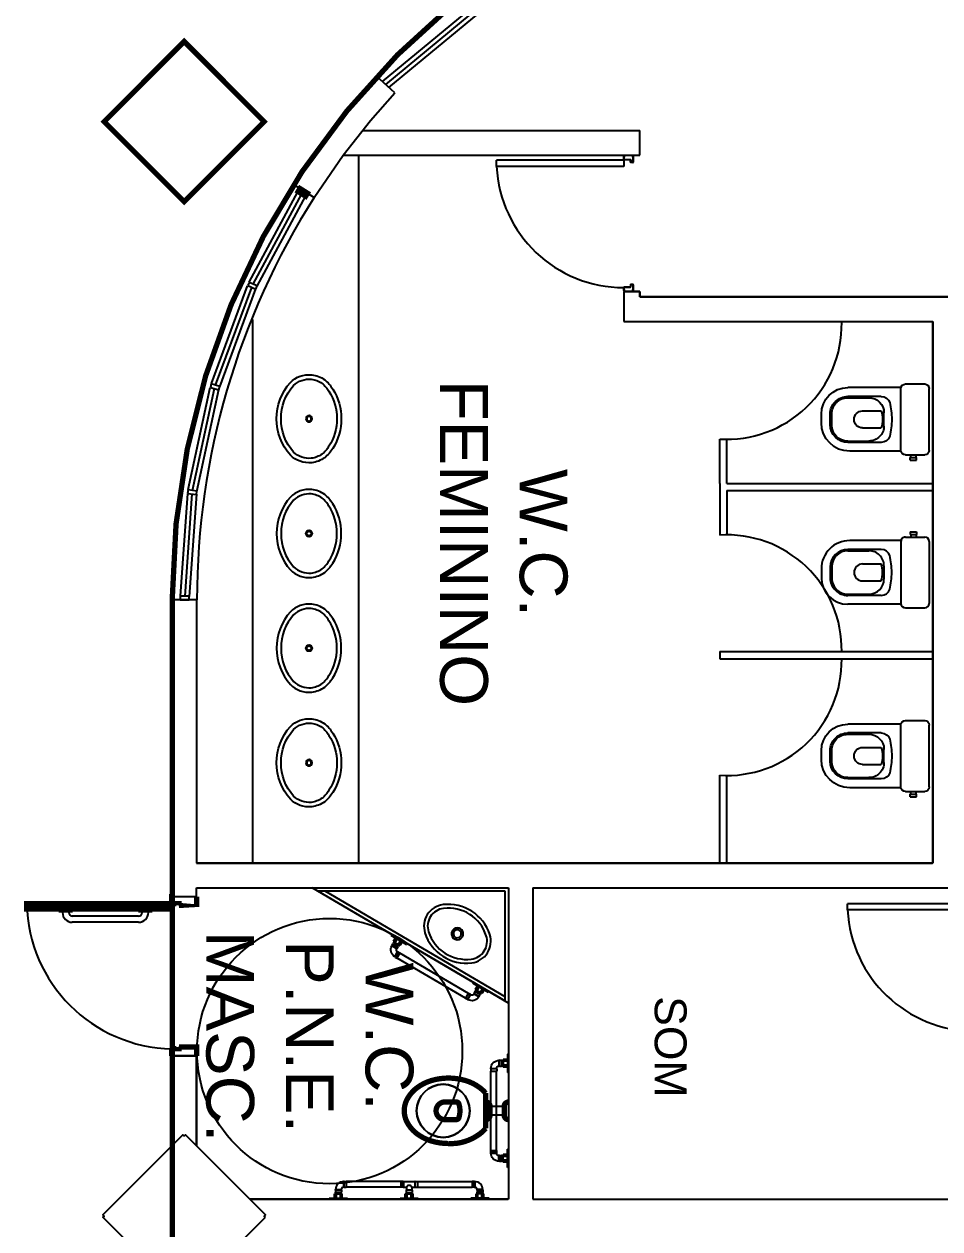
# Model space of a CAD drawing. Header units: metres. Extents: x -331 to 2982, y 362 to 2539.
# Drawn here: x 2868.69 to 2873.87, y 1358.01 to 1364.82 of the extents above; entities that cross this region are included whole.
import ezdxf

# ---------------------------------------------------------------- set-up
doc = ezdxf.new("R2010")
doc.units = ezdxf.units.M
doc.layers.get('0').update_dxf_attribs({"color": 251})
for name, color, linetype in [('Div', 251, 'Continuous'), ('Est', 251, 'Continuous'), ('Mob', 251, 'Continuous'), ('Pis', 251, 'Continuous')]:
    doc.layers.add(name, color=color, linetype=linetype)
doc.styles.add('ARIAL', font='arial.ttf')

# ---------------------------------------------------------------- blocks, each defined once
blk = doc.blocks.new('VOG13')
at = {"layer": 'Mob'}
for p, q in [((-20, -15.00000000000006), (-20, -4)), ((-17.5, -1.5), (17.5, -1.5)), ((20, -15), (20, -4)), ((-23, -8.75), (-21.5, -8.75)), ((-23, -12.25), (-23, -8.75)), ((-23, -12.25), (-21.5, -12.25)), ((-21.5, -12.25), (-21.5, -8.75)), ((-21.5, -9), (-20, -9)), ((-21.5, -12), (-20, -12)), ((-18, -17.4494897427839), (-18, -46.5)), ((-17.5, -17.50000000000006), (17.5, -17.5)), ((18, -17.44948974278049), (18, -47.5)), ((-3.75, -27.09999999999991), (3.75, -27.10000000000008)), ((-13, -28.62544588712916), (-13, -35.89999999999992)), ((-4.800000000000182, -39.19999999999987), (-4.800000000000182, -28.60660754293116)), ((4.799999999999727, -39.19999999999987), (4.799999999999727, -28.60660754293133)), ((13, -28.62544588700325), (13, -35.90000000000015)), ((-13, -35.89999999999992), (-13, -47.5)), ((-12.25, -47.60000000000002), (-12.25, -35.59999999999991)), ((12.25, -47.60000000000008), (12.25, -35.60000000000008)), ((13, -35.90000000000015), (13, -47.50000000000006)), ((-3.250000000000455, -56.59999999999997), (3.249999999999545, -56.60000000000008)), ((-3.000000000000455, -57.49999999999994), (2.999999999999545, -57.50000000000006)), ((-2, -62.5), (3, -62.5))]:
    blk.add_line(p, q, dxfattribs=at)
for centre, radius, start, end in [((-17.5, -4), 2.5, 90, 180), ((17.5, -4), 2.5, 0, 90), ((-17.5, -15.00000000000006), 2.5, 180, 270), ((17.5, -15), 2.5, 270, 0), ((-7.813110664907981, -28.66818518254018), 5.18706541523023, 109.3783662082525, 179.5279008906282), ((-3.75, -35.59999999999991), 8.5, 89.99999999999908, 180.0000000000002), ((5.568717784947694, -107.0561904764656), 84.63958132910057, 93.77240367686326, 100.2787942981106), ((-5.568717784948149, -107.0561904764656), 84.63958132910057, 79.72120570188942, 86.22759632313672), ((3.75, -35.60000000000008), 8.5, 0, 89.99999999999899), ((7.813110664907526, -28.66818518254018), 5.18706541523023, 0.4720991093717829, 70.62163379174747), ((-0.8814518079466325, -40.31936161115851), 12.35085534674507, 85.90745438177373, 108.4978685563286), ((0.8814518079461777, -40.31936161115851), 12.35085534674507, 71.50213144367139, 94.09254561822625), ((0, -39.19999999999987), 4.800000000000011, 180, 0), ((-2, -46.5), 16, 180, 270), ((-3, -47.49999999999994), 10, 180.0000000000002, 269.9999999999992), ((-3.25, -47.59999999999997), 9, 180.0000000000002, 269.9999999999986), ((3, -47.50000000000006), 10, 269.9999999999987, 0), ((3, -47.5), 15, 270, 0), ((3.25, -47.60000000000008), 9, 269.9999999999987, 0)]:
    blk.add_arc(centre, radius, start, end, dxfattribs=at)
blk = doc.blocks.new('Cuba01_pl')
at = {"layer": 'Mob'}
for radius in [0.018, 0.013]:
    blk.add_circle((0, 0), radius, dxfattribs=at)
for centre, radius, start, end in [((-0.002211538461533991, -0.1243269230769233), 0.3068356000816305, 89.5504005866015, 122.7375074879473), ((-0.002211538461537543, -0.1243269230769268), 0.2818356000816332, 89.55040058660089, 122.8280119274535), ((0.002211538461533991, -0.1243269230769233), 0.3068356000816305, 57.26249251205271, 90.4495994133985), ((0.002211538461533991, -0.1243269230769206), 0.2818356000816272, 57.17198807254577, 90.4495994133985), ((-0.09055973451327404, -0.003688053097345545), 0.1589222433009686, 144.523180839089, 173.1766593578286), ((-0.09055973451327404, -0.003688053097349986), 0.1339222433009696, 144.8047411616701, 173.0573089744642), ((-0.07061111111111629, -0.03033333333333577), 0.1909001075316455, 120.7250254050481, 141.484108530553), ((-0.07061111111111629, -0.03033333333332955), 0.1659001075316402, 120.5754726770841, 141.2532937629661), ((0.07061111111111629, -0.03033333333333932), 0.1659001075316466, 38.74670623703652, 59.42452732291874), ((0.07061111111111629, -0.03033333333333577), 0.1909001075316455, 38.51589146944695, 59.2749745949519), ((0.09055973451327404, -0.00368805309734288), 0.1339222433009654, 6.942691025532934, 35.19525883832738), ((0.09055973451327404, -0.003688053097345545), 0.1589222433009686, 6.823340642171362, 35.476819160911), ((-0.09735227272727442, 0.0005267045454555586), 0.151714675156889, 174.4524428642048, 224.381947022825), ((-0.09735227272727442, 0.000526704545452894), 0.12671467515689, 174.5780213594605, 224.0020710789169), ((0.09735227272727087, 0.000526704545452894), 0.1267146751568902, 315.9979289210831, 5.421978640539534), ((0.09735227272727442, 0.0005267045454555586), 0.151714675156889, 315.6180529771749, 5.547557135795221), ((-0.002372125958011395, 0.1229092802399165), 0.3059192957175953, 228.3243834879085, 270.4838201688998), ((-0.002372125958014948, 0.1229092802399201), 0.2809192957175987, 228.5040529249005, 270.4838201689008), ((0.002372125958011395, 0.122909280239921), 0.3059192957175986, 269.5161798310996, 311.6756165120909), ((0.002372125958014948, 0.1229092802399157), 0.2809192957175937, 269.5161798310994, 311.4959470750997)]:
    blk.add_arc(centre, radius, start, end, dxfattribs=at)
blk = doc.blocks.new('BAC-PL2')
at = {"layer": 'Mob'}
for p, q in [((0, 0), (0.005000000000000001, 0)), ((0.025, 0.02496751508694725), (0.1049999999999999, 0.02496751508694725)), ((0.025, -0.02499999999999999), (0.1049999999999999, -0.02499999999999997))]:
    blk.add_line(p, q, dxfattribs=at)
for points in [[(0.1299999999999999, 0.09980722194838768), (0.1299999999999999, -0.09980722194838759, 0.05698380554226078), (0.163223304703363, -0.1308147545195113, 0.08511577315550181), (0.2494421119573105, -0.1743128968863213, 0.09022118477408575), (0.34, -0.185, 0.07449380606095202), (0.4386781954809844, -0.1702161307599603, 0.08511577315550176), (0.516776695296637, -0.1308147545195113, 0.106254558293364), (0.5723348626917832, -0.06772582543170264, 0.1282707582339839), (0.59, 0, 0.1282707582339833), (0.5723348626917834, 0.06772582543170261, 0.1062545582933636), (0.516776695296637, 0.1308147545195113, 0.08511577315550135), (0.4386781954809845, 0.1702161307599603, 0.07449380606095181), (0.34, 0.185, 0.0744938060609517), (0.2413218045190156, 0.1702161307599604, 0.08511577315550166), (0.163223304703363, 0.1308147545195113, 0.05698380554226081)], [(0.2954554884989668, 0.05000000000000002, 0.3262761020184016), (0.2811670739553537, 0.03956521739130445, 0.1558710999704795), (0.2811670739553537, -0.03956521739130428, 0.326276102018402), (0.2954554884989667, -0.04999999999999996), (0.3599999999999999, -0.04999999999999999, 0.9999999999999999), (0.3599999999999999, 0.05000000000000002)]]:
    blk.add_lwpolyline(points, format="xyb", close=True, dxfattribs=at)
for points in [[(-6.938893903907228e-18, -0.04999999999999996, 0.4142135623730948), (0.025, -0.02499999999999999), (0.025, 0.02499999999999999, 0.4144827635687507), (0, 0.04996751508694722)], [(0.1299999999999999, 0.04996751508694722, 0.4144827635687512), (0.1049999999999999, 0.02499999999999999), (0.1049999999999999, -0.02499999999999999, 0.4142135623730951), (0.1299999999999999, -0.04999999999999996)]]:
    blk.add_lwpolyline(points, format="xyb", dxfattribs=at)
blk.add_circle((0.3699999999999999, 0), 0.15, dxfattribs=at)
blk = doc.blocks.new('DEF')
at = {"layer": 'Mob', "color": 0}
for p, q in [((0, 0.6406187609604785), (0.006000000000312866, 0.6406187609604785)), ((0.006000000000312866, 0.6406187609604785), (0.006000000000312866, 0.5376187609604131)), ((0.006000000000312866, 0.6109937609603548), (0.02999999999974534, 0.6109937609603548)), ((0.006000000000312866, 0.600056260960173), (0.02999999999974534, 0.600056260960173)), ((0.006000000000312866, 0.5781812609598092), (0.02999999999974534, 0.5781812609598092)), ((0.006000000000312866, 0.5672437609605367), (0.02999999999974534, 0.5672437609605367)), ((0.02999999999974534, 0.6109937609603548), (0.02999999999974534, 0.5672437609605367)), ((0.02999999999974534, 0.604993760960042), (0.04001478512600443, 0.604993760960042)), ((0.02999999999974534, 0.5732437609599401), (0.04001478512600443, 0.5732437609599401)), ((0.04001478512600443, 0.605691168615067), (0.04001478512600443, 0.5725759235588157)), ((0.05200463126857358, 0.605691168615067), (0.04001478512600443, 0.605691168615067)), ((0.05200463126857358, 0.5725759235588157), (0.04001478512600443, 0.5725759235588157)), ((0.05200463267374289, 0.5725759235588157), (0.05200463267374289, 0.605691168615067)), ((0.05200463126857358, 0.605691168615067), (0.05455222371892887, 0.6050085437168491)), ((0.05200463126857358, 0.5725759235588157), (0.05455222371892887, 0.5732585484561241)), ((0.0545522148740929, 0.6050085460860828), (0.0545522148740929, 0.5732585460868904)), ((0.0674571625986573, 0.557123392228732), (0.06813978749596572, 0.5596709846790873)), ((0.0674571625986573, 0.5571233936339013), (0.1005724076549086, 0.5571233936339013)), ((0.0674571625986573, 0.557123392228732), (0.0674571625986573, 0.5451335460870723)), ((0.1005724076549086, 0.5451335460870723), (0.0674571625986573, 0.5451335460870723)), ((0.09988978512683389, 0.5596709758342513), (0.06811021487374092, 0.5596709758342513)), ((0.06812499999978172, 0.09548521487386097), (0.06812499999978172, 0.5451335460870723)), ((0.09987500000033833, 0.09548521487386097), (0.09987499999988358, 0.5451335460870723)), ((0.1005724076549086, 0.557123392228732), (0.09988978275669069, 0.5596709846790873)), ((0.1005724076549086, 0.557123392228732), (0.1005724076549086, 0.5451335460870723)), ((0, 0.5376187609604131), (0.006000000000312866, 0.5376187609604131)), ((0, 0.1030000000000655), (0.006000000000312866, 0.1030000000000655)), ((0.006000000000312866, 0), (0.006000000000312866, 0.1030000000000655)), ((0.006000000000312866, 0.07337499999994179), (0.02999999999974534, 0.07337499999994179)), ((0.02999999999974534, 0.02962500000012369), (0.02999999999974534, 0.07337499999994179)), ((0.1005724076549086, 0.09548521487340622), (0.0674571625986573, 0.09548521487340622)), ((0.0674571625986573, 0.08349536873174657), (0.0674571625986573, 0.09548521487340622)), ((0.0674571625986573, 0.08349536732566776), (0.1005724076549086, 0.08349536732566776)), ((0.0674571625986573, 0.08349536873174657), (0.06813978749596572, 0.08094777628139127)), ((0.09988978512683389, 0.08094778512622725), (0.06811021487374092, 0.08094778512622725)), ((0.1005724076549086, 0.08349536873174657), (0.09988978275669069, 0.08094777628139127)), ((0.1005724076549086, 0.08349536873174657), (0.1005724076549086, 0.09548521487340622)), ((0, 0), (0.006000000000312866, 0)), ((0.006000000000312866, 0.06243749999975989), (0.02999999999974534, 0.06243749999975989)), ((0.006000000000312866, 0.04056250000030559), (0.02999999999974534, 0.04056250000030559)), ((0.006000000000312866, 0.02962500000012369), (0.02999999999974534, 0.02962500000012369)), ((0.02999999999974534, 0.06734542974754731), (0.04001478512600443, 0.06734542974754731)), ((0.02999999999974534, 0.03559542974744545), (0.04001478512600443, 0.03559542974744545)), ((0.05200463126857358, 0.06804283740166284), (0.04001478512600443, 0.06804283740166284)), ((0.04001478512600443, 0.03492759234541154), (0.04001478512600443, 0.06804283740166284)), ((0.05200463126857358, 0.03492759234541154), (0.04001478512600443, 0.03492759234541154)), ((0.05200463267374289, 0.06804283740166284), (0.05200463267374289, 0.03492759234541154)), ((0.05200463126857358, 0.06804283740166284), (0.05455222371892887, 0.06736021250344493)), ((0.05200463126857358, 0.03492759234541154), (0.05455222371892887, 0.03561021724362945)), ((0.0545522148740929, 0.03561021487348626), (0.0545522148740929, 0.06736021487358812))]:
    blk.add_line(p, q, dxfattribs=at)
for centre, radius, start, end in [((0.0545522148740929, 0.5596709758342513), 0.013558, 0, 90.4736820662446), ((0.0545522148740929, 0.5596709758342513), 0.045338, 359.9979732855523, 90.00202671444765), ((0.0545522148740929, 0.08094778512622725), 0.013558, 269.5263179337554, 0), ((0.0545522148740929, 0.08094778512622725), 0.045338, 269.9979732855523, 0.002026714447678902)]:
    blk.add_arc(centre, radius, start, end, dxfattribs=at)
blk = doc.blocks.new('W_BARRA_VASO_3ART2')
at = {"layer": 'Mob', "color": 0}
for p, q in [((0, 0), (0, -0.006000000000000227)), ((0.1029999999999518, 0), (0.1029999999999518, -0.006000000000000227)), ((0.3999999999999773, 0), (0.3999999999999773, -0.006000000000000227)), ((0.5030000000000427, 0), (0.5030000000000427, -0.006000000000000227)), ((0.7999999999999545, 0), (0.7999999999999545, -0.006000000000000227)), ((0.90300000000002, 0), (0.90300000000002, -0.006000000000000227)), ((0, -0.006000000000000227), (0.1029999999999518, -0.006000000000000227)), ((0.02962500000001, -0.006000000000000227), (0.02962500000001, -0.03000000000000114)), ((0.02962500000001, -0.03000000000002956), (0.07337499999994179, -0.03000000000000114)), ((0.03492759234552523, -0.05200463126828936), (0.03492759234552523, -0.04001478512637391)), ((0.03492759234552523, -0.04001478512637391), (0.06804283740166284, -0.04001478512640233)), ((0.06804283740166284, -0.05200463267391342), (0.03492759234552523, -0.05200463267391342)), ((0.03492759234552523, -0.05200463126828936), (0.03561021724362945, -0.05455222371858781)), ((0.03559542974721808, -0.03000000000000114), (0.03559542974721808, -0.04001478512640233)), ((0.03561021487359994, -0.05455221487363815), (0.06736021487358812, -0.05455221487363815)), ((0.04056249999996453, -0.006000000000000227), (0.04056249999996453, -0.03000000000002956)), ((0.06243749999998727, -0.006000000000000227), (0.06243749999998727, -0.03000000000002956)), ((0.06734542974720625, -0.03000000000000114), (0.06734542974720625, -0.04001478512640233)), ((0.06804283740166284, -0.05200463126828936), (0.06736021250355861, -0.05455222371858781)), ((0.06804283740166284, -0.05200463126828936), (0.06804283740166284, -0.04001478512640233)), ((0.07337499999994179, -0.006000000000000227), (0.07337499999994179, -0.03000000000000114)), ((0.08349536873174657, -0.06745716259831624), (0.08094777628139127, -0.06813978749636362)), ((0.0834953673261225, -0.06745716259831624), (0.0834953673261225, -0.1005724076544539)), ((0.08349536873174657, -0.06745716259831624), (0.0954852148736336, -0.06745716259831624)), ((0.0954852148736336, -0.1005724076544539), (0.0954852148736336, -0.06745716259831624)), ((0.5030000000000427, -0.006000000000000227), (0.3999999999999773, -0.006000000000000227)), ((0.4049999999999727, -0.100557622528072), (0.4049999999999727, -0.06744237747193438)), ((0.4169898461418597, -0.06744237747193438), (0.4049999999999727, -0.06744237747193438)), ((0.4169898475474838, -0.06744237747193438), (0.4169898475474838, -0.1005576225281004)), ((0.4169898461418597, -0.06744237747193438), (0.419537438592215, -0.06812500237001018)), ((0.4296249999999873, -0.006000000000000227), (0.4296249999999873, -0.03000000000000114)), ((0.4733750000000327, -0.03000000000002956), (0.4296249999999873, -0.03000000000000114)), ((0.4349423774718844, -0.05098984614193114), (0.4349423774718844, -0.03899999999998727)), ((0.4680576225281357, -0.03899999999998727), (0.4349423774718844, -0.03899999999998727)), ((0.4349423774718844, -0.05098984614193114), (0.4356250023699886, -0.05353743859217275)), ((0.4349423774718844, -0.05098984754749836), (0.468057622528022, -0.05098984754749836)), ((0.4356102148736909, -0.03000000000000114), (0.4356102148736909, -0.03900000000001569)), ((0.4673749999999472, -0.05353742974727993), (0.4356249999999591, -0.05353742974727993)), ((0.4356249999999591, -0.0681250000000091), (0.4356249999999591, -0.05353742974727993)), ((0.4405624999999418, -0.006000000000000227), (0.4405624999999418, -0.03000000000002956)), ((0.4624374999999645, -0.006000000000000227), (0.4624374999999645, -0.03000000000002956)), ((0.4673602148735654, -0.03000000000000114), (0.4673602148735654, -0.03900000000001569)), ((0.468057622528022, -0.05098984614193114), (0.4673749976300314, -0.05353743859217275)), ((0.4673749999999472, -0.0681250000000091), (0.4673749999999472, -0.05353742974727993)), ((0.468057622528022, -0.05098984614193114), (0.4680576225281357, -0.03899999999998727)), ((0.4733750000000327, -0.006000000000000227), (0.4733750000000327, -0.03000000000000114)), ((0.4860101538580466, -0.06744237747193438), (0.483462561407805, -0.06812500236998176)), ((0.4860101524524225, -0.06744237747193438), (0.4860101524524225, -0.100557622528072)), ((0.4860101538580466, -0.06744237747193438), (0.4980000000000473, -0.06744237747193438)), ((0.4979999999999336, -0.100557622528072), (0.4980000000000473, -0.06744237747193438)), ((0.90300000000002, -0.006000000000000227), (0.7999999999999545, -0.006000000000000227)), ((0.8075147851263864, -0.1005724076544539), (0.8075147851263864, -0.06745716259831624)), ((0.8195046312682734, -0.06745716259831624), (0.8075147851263864, -0.06745716259831624)), ((0.8195046326738975, -0.06745716259831624), (0.8195046326738975, -0.1005724076544539)), ((0.8195046312682734, -0.06745716259831624), (0.822052223718515, -0.06813978749636362)), ((0.8296249999999645, -0.006000000000000227), (0.8296249999999645, -0.03000000000000114)), ((0.87337500000001, -0.03000000000002956), (0.8296249999999645, -0.03000000000000114)), ((0.8680724076544948, -0.04001478512637391), (0.8349571625982435, -0.04001478512640233)), ((0.8349571625982435, -0.05200463126828936), (0.8349571625982435, -0.04001478512640233)), ((0.8349571625982435, -0.05200463267391342), (0.8680724076544948, -0.05200463267391342)), ((0.8349571625982435, -0.05200463126828936), (0.8356397874963477, -0.05455222371858781)), ((0.83562500000005, -0.03000000000000114), (0.83562500000005, -0.04001478512640233)), ((0.8673897851263064, -0.05455221487363815), (0.8356397851264319, -0.05455221487363815)), ((0.8405625000000327, -0.006000000000000227), (0.8405625000000327, -0.03000000000002956)), ((0.8624374999999418, -0.006000000000000227), (0.8624374999999418, -0.03000000000002956)), ((0.8673749999999245, -0.03000000000000114), (0.8673749999999245, -0.04001478512640233)), ((0.8680724076544948, -0.05200463126828936), (0.8673897827563906, -0.05455222371858781)), ((0.8680724076544948, -0.05200463126828936), (0.8680724076544948, -0.04001478512637391)), ((0.87337500000001, -0.006000000000000227), (0.87337500000001, -0.03000000000000114)), ((0.08349536873174657, -0.1005724076544539), (0.08094777628139127, -0.09988978275637805)), ((0.08094778512634093, -0.09988978512637914), (0.08094778512634093, -0.06811021487362723)), ((0.08349536873174657, -0.1005724076544539), (0.0954852148736336, -0.1005724076544539)), ((0.4049999999999727, -0.0681250000000091), (0.0954852148736336, -0.0681250000000091)), ((0.4049999999999727, -0.09987499999999727), (0.0954852148736336, -0.09987499999999727)), ((0.4169898475474838, -0.1005576225281004), (0.4049999999999727, -0.100557622528072)), ((0.417070598897908, -0.1005359849063439), (0.419537438592215, -0.09987499763002461)), ((0.4195374297472654, -0.09987499999999727), (0.4195374297472654, -0.0681250000000091)), ((0.4356249999999591, -0.0681250000000091), (0.4195374297472654, -0.0681250000000091)), ((0.4834625702527546, -0.09987499999999727), (0.4195374297472654, -0.09987499999999727)), ((0.4834625702527546, -0.0681250000000091), (0.4673749999999472, -0.0681250000000091)), ((0.4860101538580466, -0.100557622528072), (0.483462561407805, -0.09987499763002461)), ((0.4834625702527546, -0.09987499999999727), (0.4834625702527546, -0.0681250000000091)), ((0.4860101538580466, -0.100557622528072), (0.4979999999999336, -0.100557622528072)), ((0.4980000000000473, -0.0681250000000091), (0.8075147851263864, -0.0681250000000091)), ((0.4980000000000473, -0.09987499999999727), (0.8075147851263864, -0.09987499999999727)), ((0.8195046312682734, -0.1005724076544539), (0.8075147851263864, -0.1005724076544539)), ((0.8195046312682734, -0.1005724076544539), (0.822052223718515, -0.09988978275637805)), ((0.8220522148736791, -0.09988978512637914), (0.8220522148736791, -0.06811021487362723))]:
    blk.add_line(p, q, dxfattribs=at)
for centre, radius, start, end in [((0.08094778512634093, -0.05455221487363815), 0.045338, 179.9979732855519, 270.0020267144461), ((0.08094778512634093, -0.05455221487363815), 0.013558, 179.5263179337326, 269.9999999999927), ((0.8220522148736791, -0.05455221487363815), 0.045338, 269.9979732855539, 0.002026714448085782), ((0.8220522148736791, -0.05455221487363815), 0.013558, 270.0000000000073, 0.4736820662674034), ((0.45150000000001, -0.06151041666669244), 0.01719791666665234, 202.6198649480388, 337.3801350519612)]:
    blk.add_arc(centre, radius, start, end, dxfattribs=at)
blk = doc.blocks.new('XR_BL2_AND_MON-REV15$0$P_M')
at = {"layer": 'Est'}
blk.add_lwpolyline([(0.459619407770866, -0.4313351365234155), (0.4525483399589962, -0.4242640687115564), (0.459619407770866, -0.4171930008996867), (0.007071067811864395, 0.03535533905932198), (-1.77635683940025e-15, 0.02828427124745581), (-0.007071067811864395, 0.03535533905932198), (-0.4596194077713349, -0.4171930009001699), (-0.4525483399594705, -0.4242640687120343), (-0.4596194077713349, -0.4313351365238987), (-0.007071067812340459, -0.8838834764828789), (-4.760636080423436e-13, -0.8768124086710074), (0.007071067811388332, -0.8838834764828789)], close=True, dxfattribs=at)

msp = doc.modelspace()

# ---------------------------------------------------------------- linework, layer by layer
at = {"lineweight": 0}
msp.add_lwpolyline([(2869.529780533752, 1361.563709184918), (2869.529766709953, 1329.626571527119, 1.000162268804467), (2878.269757025977, 1329.625163169142), (2878.267257801484, 1329.955783529037), (2880.282266578581, 1329.95578352894), (2880.282266578581, 1329.88078352894), (2880.472266578581, 1329.88078352894), (2880.472266578581, 1361.280783529137), (2880.282266578581, 1361.280783529137), (2880.282266578581, 1361.205783529138), (2878.269779626867, 1361.20578352904, 1.039799903503053), (2869.529759374805, 1361.566334554812, 0.005135223154421773)], format="xyb", close=True, dxfattribs=at)
msp.add_lwpolyline([(2869.597266578574, 1363.813282735411), (2870.049814918534, 1364.265831075371), (2869.597266578575, 1364.718379415329), (2869.144718238615, 1364.26583107537)], close=True, dxfattribs=at)
at = {"layer": 'Div', "lineweight": 0}
for p, q in [((2872.624769895797, 1362.220773797963), (2872.624769895799, 1362.472005734628)), ((2872.664769895799, 1362.220773797963), (2872.664769895799, 1362.470773797961)), ((2872.624769895797, 1362.220773797963), (2872.624769895797, 1362.180773797963)), ((2872.664769895799, 1362.220773797963), (2873.824769895798, 1362.220773797963)), ((2872.624769895797, 1362.180773797963), (2872.624769895799, 1361.929541861298)), ((2872.664769895799, 1362.180773797963), (2872.664769895799, 1361.930773797965)), ((2872.664769895799, 1362.180773797963), (2873.824769895798, 1362.180773797963)), ((2872.624769895798, 1361.270773797963), (2873.824769895798, 1361.270773797963)), ((2872.624769895798, 1361.270773797963), (2872.624769895798, 1361.230773797963)), ((2872.624769895798, 1361.230773797963), (2873.824769895798, 1361.230773797963)), ((2872.624769895795, 1360.081147405598), (2872.624769895798, 1360.571631876995)), ((2872.664769895798, 1360.081147405598), (2872.664769895798, 1360.570399940328))]:
    msp.add_line(p, q, dxfattribs=at)
at = {"layer": 'Pis'}
for p, q in [((2870.717906299129, 1364.49343576383), (2871.593429383857, 1365.216999865234)), ((2870.736481282505, 1364.476354211339), (2871.606884341068, 1365.195686937014)), ((2870.755032816601, 1364.459253279509), (2871.620339298278, 1365.174374008792)), ((2870.684895020582, 1364.523670959505), (2870.531123732522, 1364.347396798531)), ((2870.787899859287, 1364.428855333326), (2870.684895020582, 1364.523670959505)), ((2870.651188874817, 1364.272867466705), (2870.787899859287, 1364.428855333326)), ((2870.531123732522, 1364.347396798531), (2870.43613066468, 1364.228287046445)), ((2870.49685865893, 1364.076270171239), (2870.651188874817, 1364.272867466705)), ((2870.604417892582, 1364.215773797963), (2872.172923697075, 1364.215773797963)), ((2872.172923697075, 1364.075773797963), (2872.172923697075, 1364.215773797963)), ((2870.332451820446, 1363.836966754545), (2870.49685865893, 1364.076270171239)), ((2870.496428332843, 1364.075773797963), (2872.172923697075, 1364.075773797963)), ((2870.582904235201, 1364.075773797963), (2870.5829042352, 1360.0811474056)), ((2872.082923697075, 1364.047904336706), (2871.36377489467, 1364.047904336706)), ((2871.36377489467, 1364.012904336706), (2871.36377489467, 1364.047904336706)), ((2872.082923697075, 1364.052373797967), (2872.082923697075, 1364.069173797945)), ((2872.082923697075, 1364.047904336706), (2872.082923697075, 1364.012904336706)), ((2872.083723697579, 1364.069173797945), (2872.083723697579, 1364.052373797967)), ((2872.084523697151, 1364.070773797963), (2872.090923697455, 1364.070773797963)), ((2872.090923697455, 1364.069973797925), (2872.084523697151, 1364.069973797925)), ((2872.084523697151, 1364.051573797929), (2872.120123697212, 1364.051573797929)), ((2872.120123697212, 1364.050773797949), (2872.084523697151, 1364.050773797949)), ((2872.090923697455, 1364.070773797963), (2872.090923697455, 1364.069973797925)), ((2872.120923697716, 1364.037373797953), (2872.120923697716, 1364.049973797969)), ((2872.121723697288, 1364.049973797969), (2872.121723697288, 1364.037373797953)), ((2872.122523697792, 1364.036573797973), (2872.134323697304, 1364.036573797973)), ((2872.134323697304, 1364.035773797935), (2872.122523697792, 1364.035773797935)), ((2872.127923697, 1364.069973797925), (2872.127923697, 1364.070773797963)), ((2872.127923697, 1364.070773797963), (2872.134323697304, 1364.070773797963)), ((2872.134323697304, 1364.069973797925), (2872.127923697, 1364.069973797925)), ((2872.135123697808, 1364.037373797953), (2872.135123697808, 1364.069173797945)), ((2872.13592369738, 1364.069173797945), (2872.13592369738, 1364.037373797953)), ((2872.082923697075, 1364.012904336706), (2871.36377489467, 1364.012904336706)), ((2870.214338980622, 1363.912129083022), (2870.332451820446, 1363.836966754545)), ((2869.965415508273, 1363.359432681987), (2870.240824064605, 1363.869450238968)), ((2869.987413159884, 1363.347553989988), (2870.262821716216, 1363.857571546971)), ((2870.009410811495, 1363.335675297991), (2870.284819367827, 1363.845692854972)), ((2869.964538980391, 1363.357642196592), (2869.956468415108, 1363.339342852997)), ((2869.956468415108, 1363.339342852997), (2870.002216774093, 1363.31916643979)), ((2870.010287339377, 1363.337465783385), (2869.964538980391, 1363.357642196592)), ((2872.120923697716, 1363.344173797973), (2872.120923697716, 1363.331573797957)), ((2872.121723697288, 1363.331573797957), (2872.121723697288, 1363.344173797973)), ((2872.134323697304, 1363.345773797991), (2872.122523697792, 1363.345773797991)), ((2872.122523697792, 1363.344973797953), (2872.134323697304, 1363.344973797953)), ((2872.135123697808, 1363.344173797973), (2872.135123697808, 1363.312373797981)), ((2872.13592369738, 1363.312373797981), (2872.13592369738, 1363.344173797973)), ((2869.751323810621, 1362.785192942612), (2869.955896871053, 1363.337932091139)), ((2869.774769534169, 1362.776515497866), (2869.9793425946, 1363.329254646394)), ((2869.798215257717, 1362.76783805312), (2870.002788318148, 1363.320577201648)), ((2870.002216774093, 1363.31916643979), (2870.010287339377, 1363.337465783385)), ((2872.082904235201, 1363.305773797963), (2872.082904235201, 1363.135773797963)), ((2872.082904235201, 1363.305773797963), (2872.172904235201, 1363.305773797963)), ((2872.172904235201, 1363.305773797963), (2872.082904235201, 1363.305773797963)), ((2872.082904235201, 1363.305773797963), (2872.082904235201, 1363.135773797963)), ((2872.082923697075, 1363.329173797959), (2872.082923697075, 1363.312373797981)), ((2872.083723697579, 1363.312373797981), (2872.083723697579, 1363.329173797959)), ((2872.120123697212, 1363.330773797977), (2872.084523697151, 1363.330773797977)), ((2872.084523697151, 1363.329973797997), (2872.120123697212, 1363.329973797997)), ((2872.090923697455, 1363.311573798001), (2872.084523697151, 1363.311573798001)), ((2872.084523697151, 1363.310773797963), (2872.090923697455, 1363.310773797963)), ((2872.090923697455, 1363.310773797963), (2872.090923697455, 1363.311573798001)), ((2872.134323697304, 1363.311573798001), (2872.127923697, 1363.311573798001)), ((2872.127923697, 1363.311573798001), (2872.127923697, 1363.310773797963)), ((2872.127923697, 1363.310773797963), (2872.134323697304, 1363.310773797963)), ((2872.172904235201, 1363.305773797963), (2872.172904235201, 1363.275773797966)), ((2872.172904235201, 1363.275773797966), (2872.172904235201, 1363.305773797963)), ((2872.172904235201, 1363.275773797966), (2875.62663555639, 1363.275773798063)), ((2875.62663555639, 1363.275773798063), (2872.172904235201, 1363.275773797966)), ((2869.982904235201, 1363.147624994493), (2869.9829042352, 1360.0811474056)), ((2872.082904235201, 1363.135773797963), (2873.829769895795, 1363.135773797963)), ((2872.082904235201, 1363.135773797963), (2873.829769895795, 1363.135773797963)), ((2873.829769895795, 1360.076147403678), (2873.829769895795, 1363.135773797963)), ((2873.829769895795, 1363.135773797963), (2873.829769895795, 1360.076147403678)), ((2869.619628649159, 1362.186743529802), (2869.74493558626, 1362.762575722485)), ((2869.644056947925, 1362.181427683735), (2869.769363885026, 1362.757259876418)), ((2869.668485246691, 1362.176111837667), (2869.793792183791, 1362.751944030351)), ((2869.750700007361, 1362.783272559295), (2869.745294358217, 1362.764016937848)), ((2869.745294358217, 1362.764016937848), (2869.793433411834, 1362.750502814989)), ((2869.798839060978, 1362.769758436437), (2869.750700007361, 1362.783272559295)), ((2869.793433411834, 1362.750502814989), (2869.798839060978, 1362.769758436437)), ((2872.624769895797, 1362.220773797963), (2872.624769895799, 1362.472005734628)), ((2872.664769895799, 1362.220773797963), (2872.664769895799, 1362.470773797961)), ((2869.619292628778, 1362.184852373076), (2869.616552877304, 1362.165040917757)), ((2869.668821267073, 1362.178002994393), (2869.619292628778, 1362.184852373076)), ((2872.624769895797, 1362.220773797963), (2872.624769895797, 1362.180773797963)), ((2872.664769895799, 1362.220773797963), (2873.824769895798, 1362.220773797963)), ((2869.616379473385, 1362.163379738615), (2869.575511870395, 1361.585472694979)), ((2869.641317196452, 1362.161616228416), (2869.600449593462, 1361.58370918478)), ((2869.616552877304, 1362.165040917757), (2869.6660815156, 1362.158191539074)), ((2869.666254919519, 1362.159852718216), (2869.625387316529, 1361.581945674581)), ((2869.6660815156, 1362.158191539074), (2869.668821267073, 1362.178002994393)), ((2872.624769895797, 1362.180773797963), (2872.624769895799, 1361.929541861298)), ((2872.664769895799, 1362.180773797963), (2872.664769895799, 1361.930773797965)), ((2872.664769895799, 1362.180773797963), (2873.824769895798, 1362.180773797963)), ((2869.624749527029, 1361.58370918478), (2869.574749527032, 1361.58370918478)), ((2869.574749527032, 1361.58370918478), (2869.574749527032, 1361.56370918478)), ((2869.624749527029, 1361.58370918478), (2869.574749527032, 1361.58370918478)), ((2869.574749527032, 1361.58370918478), (2869.574749527032, 1361.56370918478)), ((2869.624749527029, 1361.56370918478), (2869.624749527029, 1361.58370918478)), ((2869.624749527029, 1361.56370918478), (2869.624749527029, 1361.58370918478)), ((2869.669760164857, 1361.56370918478), (2869.529760164857, 1361.56370918478)), ((2869.529780533619, 1361.56370918478), (2869.529780533619, 1359.886147403675)), ((2869.669780533621, 1361.56370918478), (2869.529780533619, 1361.56370918478)), ((2869.529780533619, 1361.56370918478), (2869.529780533619, 1359.886147403675)), ((2869.574749527032, 1361.56370918478), (2869.624749527029, 1361.56370918478)), ((2869.574749527032, 1361.56370918478), (2869.624749527029, 1361.56370918478)), ((2869.669780533621, 1360.076147403678), (2869.669780533621, 1361.56370918478)), ((2869.669780533621, 1360.076147403678), (2869.669780533621, 1361.56370918478)), ((2872.624769895798, 1361.270773797963), (2873.824769895798, 1361.270773797963)), ((2872.624769895798, 1361.270773797963), (2872.624769895798, 1361.230773797963)), ((2872.624769895798, 1361.230773797963), (2873.824769895798, 1361.230773797963)), ((2872.624769895795, 1360.081147405598), (2872.624769895798, 1360.571631876995)), ((2872.664769895798, 1360.081147405598), (2872.664769895798, 1360.570399940328)), ((2869.66726748533, 1360.076147403678), (2873.827256847504, 1360.076147403678)), ((2873.829769895795, 1360.076147403678), (2869.669780533621, 1360.076147403678)), ((2869.66726748533, 1359.886147403675), (2869.66726748533, 1359.936147403678)), ((2869.66726748533, 1359.936147403678), (2871.429000024531, 1359.936147403678)), ((2869.669780533621, 1359.936147403678), (2871.431513072822, 1359.936147403678)), ((2871.431499249024, 1359.284647153663), (2870.321499249023, 1359.936147403688)), ((2871.431513072822, 1359.936147403678), (2871.431513072822, 1358.175783528906)), ((2871.569000024531, 1359.936147403678), (2874.067266078451, 1359.936147403678)), ((2871.569000024531, 1359.936147403678), (2871.569000024531, 1358.175783528906)), ((2869.527267485328, 1359.886147403675), (2869.66726748533, 1359.88614740368)), ((2869.527267485328, 1359.886147403675), (2869.66726748533, 1359.886147403675)), ((2869.529780533619, 1359.886147403675), (2869.66726748533, 1359.886147403679)), ((2871.411499249024, 1359.916147403689), (2870.355574460951, 1359.916147395498)), ((2870.355574460951, 1359.916147395498), (2871.411499249024, 1359.296385896907)), ((2871.411499249024, 1359.319576371092), (2870.395085460378, 1359.916147395805)), ((2871.411499249024, 1359.296385896907), (2871.411499249024, 1359.916147403689)), ((2868.909767485328, 1359.796147403676), (2868.909767485328, 1359.811147403676)), ((2868.944767485328, 1359.796147403676), (2868.944767485328, 1359.811147403676)), ((2869.359767485328, 1359.796147403676), (2869.359767485328, 1359.811147403676)), ((2869.394767485329, 1359.796147403676), (2869.394767485329, 1359.811147403676)), ((2869.667267485333, 1359.836147403678), (2869.567267485329, 1359.836147403677)), ((2874.067266078451, 1359.846147403679), (2873.348117276047, 1359.846147403679)), ((2873.348117276047, 1359.811147403678), (2873.348117276047, 1359.846147403679)), ((2874.067266078451, 1359.811147403678), (2873.348117276047, 1359.811147403678)), ((2869.339767485329, 1359.776147403676), (2868.964767485329, 1359.776147403676)), ((2869.339767485329, 1359.741147403676), (2868.964767485329, 1359.741147403676)), ((2871.114125462663, 1359.665492051892), (2871.114125462663, 1359.665492051892)), ((2871.117174153941, 1359.694904747651), (2871.117174153941, 1359.694904747651)), ((2871.119347384418, 1359.695298891024), (2871.119347384418, 1359.695298891024)), ((2871.128154944626, 1359.700337261477), (2871.132531993786, 1359.695120897414)), ((2871.128154958334, 1359.70033725997), (2871.13562641857, 1359.700990928041)), ((2871.135653128293, 1359.701001856312), (2871.134726248038, 1359.695977075151)), ((2871.166688876548, 1359.689066265346), (2871.166688876548, 1359.689066265346)), ((2871.118694135856, 1359.653293015923), (2871.118694135856, 1359.653293015923)), ((2871.120938598161, 1359.650117159981), (2871.120938598161, 1359.650117159981)), ((2871.152231076598, 1359.645997427039), (2871.152231076598, 1359.645997427039)), ((2871.176237814891, 1359.455739182305), (2871.176237814891, 1359.455739182305)), ((2869.527267485325, 1358.477474911371), (2869.527267485326, 1358.986147403675)), ((2869.527267485326, 1358.986147403674), (2869.66726748538, 1358.986147403675)), ((2869.66726748538, 1358.986147403675), (2869.527267485326, 1358.986147403674)), ((2869.527267485326, 1358.986147403674), (2869.527267485325, 1358.477474911371)), ((2869.667267485379, 1359.036147403673), (2869.567267485328, 1359.036147403673)), ((2869.66726748538, 1358.986147403675), (2869.667267485381, 1358.477473097549)), ((2869.667267485381, 1358.477473097549), (2869.66726748538, 1358.986147403675)), ((2871.406499249023, 1358.700751044006), (2871.326499249024, 1358.700751044006)), ((2871.406499249023, 1358.65078352892), (2871.326499249024, 1358.65078352892)), ((2871.431499249024, 1358.67578352892), (2871.426499249023, 1358.67578352892)), ((2869.968957054024, 1358.175783528906), (2871.429000024531, 1358.175783528906)), ((2871.431513072822, 1358.175783528906), (2869.968957054024, 1358.175783528906)), ((2871.569000024531, 1358.175783528906), (2874.067266078451, 1358.175783528906))]:
    msp.add_line(p, q, dxfattribs=at)
at = {"layer": 'Pis', "const_width": 0.03}
for points in [[(2869.529780533752, 1361.563709184918), (2869.529766709953, 1329.626571527119, 1.000162268804467), (2878.269757025977, 1329.625163169142), (2878.267257801484, 1329.955783529037), (2880.282266578581, 1329.95578352894), (2880.282266578581, 1329.88078352894), (2880.472266578581, 1329.88078352894), (2880.472266578581, 1361.280783529137), (2880.282266578581, 1361.280783529137), (2880.282266578581, 1361.205783529138), (2878.269779626867, 1361.20578352904, 1.039799903503053), (2869.529759374805, 1361.566334554812, 0.005135223154421773)], [(2871.301499249023, 1358.775590750868), (2871.301499249023, 1358.575976306971, -0.05698380554226078), (2871.26827594432, 1358.544968774401, -0.08511577315550181), (2871.182057137066, 1358.501470632034, -0.09022118477408575), (2871.091499249023, 1358.49078352892, -0.07449380606095202), (2870.992821053543, 1358.50556739816, -0.08511577315550176), (2870.914722553727, 1358.544968774401, -0.106254558293364), (2870.859164386332, 1358.608057703488, -0.1282707582339839), (2870.841499249023, 1358.67578352892, -0.1282707582339833), (2870.859164386332, 1358.743509354352, -0.1062545582933636), (2870.914722553727, 1358.806598283439, -0.08511577315550135), (2870.992821053543, 1358.84599965968, -0.07449380606095181), (2871.091499249023, 1358.86078352892, -0.0744938060609517), (2871.190177444505, 1358.84599965968, -0.08511577315550166), (2871.26827594432, 1358.806598283439, -0.05698380554226081)], [(2871.136043760524, 1358.725783528919, -0.3262761020184016), (2871.150332175068, 1358.715348746311, -0.1558710999704795), (2871.150332175068, 1358.636218311528, -0.326276102018402), (2871.136043760524, 1358.62578352892), (2871.071499249023, 1358.62578352892, -0.9999999999999999), (2871.071499249023, 1358.725783528919)]]:
    msp.add_lwpolyline(points, format="xyb", close=True, dxfattribs=at)
for points in [[(2869.597266578574, 1363.813282735411), (2870.049814918534, 1364.26583107537), (2869.597266578575, 1364.718379415329), (2869.144718238615, 1364.26583107537)], [(2870.284042180981, 1363.844354441573), (2870.2946158653, 1363.861330813386), (2870.252174935769, 1363.887765024181), (2870.241601251451, 1363.870788652368)], [(2870.284042180981, 1363.844354441573), (2870.2946158653, 1363.861330813386), (2870.252174935769, 1363.887765024181), (2870.241601251451, 1363.870788652368)], [(2869.527267485329, 1359.846147403676), (2869.527267485329, 1359.816147403676), (2868.707267485329, 1359.816147403676), (2868.707267485329, 1359.846147403676)], [(2868.902267485329, 1359.811147403676), (2868.902267485329, 1359.816147403676), (2868.952267485329, 1359.816147403676), (2868.952267485329, 1359.811147403676)], [(2869.402267485329, 1359.811147403676), (2869.402267485329, 1359.816147403676), (2869.352267485328, 1359.816147403676), (2869.352267485328, 1359.811147403676)]]:
    msp.add_lwpolyline(points, close=True, dxfattribs=at)
for points in [[(2869.529780533619, 1359.886147403675), (2869.527267485328, 1359.886147403675), (2869.527267485329, 1359.846147403676)], [(2869.567267485329, 1359.836147403677), (2869.667267485331, 1359.836147403679), (2869.66726748533, 1359.886147403679)], [(2869.567267485329, 1359.836147403677), (2869.567267485329, 1359.846147403676), (2869.527267485329, 1359.846147403676)], [(2869.567267485328, 1359.036147403673), (2869.567267485328, 1359.026147403673), (2869.527267485328, 1359.026147403673)], [(2869.567267485328, 1359.036147403675), (2869.667267485378, 1359.036147403675), (2869.66726748538, 1358.986147403674)], [(2869.527267485326, 1358.986147403674), (2869.527267485324, 1359.026147403673)]]:
    msp.add_lwpolyline(points, dxfattribs=at)
for points in [[(2871.301499249023, 1358.725751044007, -0.4144827635687512), (2871.326499249024, 1358.70078352892), (2871.326499249024, 1358.65078352892, -0.4142135623730951), (2871.301499249023, 1358.62578352892)], [(2871.431499249024, 1358.62578352892, -0.4142135623730948), (2871.406499249023, 1358.65078352892), (2871.406499249023, 1358.70078352892, -0.4144827635687507), (2871.431499249024, 1358.725751044007)]]:
    msp.add_lwpolyline(points, format="xyb", dxfattribs=at)
at = {"layer": 'Pis'}
for centre, radius in [((2870.419766709862, 1359.013059137375), 0.75), ((2871.061499249024, 1358.67578352892), 0.15)]:
    msp.add_circle(centre, radius, dxfattribs=at)
for centre, radius, start, end in [((2873.907966547689, 1361.556843877354), 4.380668100214042, 137.3703268573368, 147.4758982457159), ((2872.084523697122, 1364.069173797916), 0.001600000046892092, 89.99999895779588, 179.9999989577959), ((2872.084523697122, 1364.052373797996), 0.001600000046892092, 180.0000010422041, 270.0000010422041), ((2872.084523697355, 1364.069173798149), 0.0007999997760635128, 90.0000145908623, 180.0000145908623), ((2872.084523697384, 1364.052373797734), 0.0007999998051673513, 179.9999833247294, 269.9999833247294), ((2872.12012369727, 1364.049973797911), 0.001600000017788262, 2.08440829287018e-06, 90.00000208440828), ((2872.120123697474, 1364.049973797707), 0.0008000002417248172, 1.875966917604871e-05, 90.00001875966919), ((2872.122523697763, 1364.037373797982), 0.001600000046892092, 180.0000010422041, 270.0000010422041), ((2872.12252369753, 1364.037373798215), 0.0008000002417248172, 180.0000187596692, 270.0000187596692), ((2872.134323697333, 1364.069173797916), 0.001600000046892092, 1.042204127477508e-06, 90.00000104220412), ((2872.134323697566, 1364.069173797683), 0.0008000002417248172, 1.875966917604871e-05, 90.00001875966919), ((2872.134323697333, 1364.037373797982), 0.001600000046892092, 269.9999989577958, 359.9999989577959), ((2872.134323697566, 1364.037373798215), 0.0008000002417248172, 269.9999812403308, 359.9999812403308), ((2872.082923697075, 1364.047904336706), 0.7199999999999918, 182.7863095999523, 270), ((2873.891123016094, 1361.566334554675), 4.361363641422062, 147.4620545070879, 180.0344898146761), ((2873.900386468801, 1361.563634118451), 4.230626304610635, 147.496486790795, 179.9989833694497), ((2872.122523697763, 1363.344173797944), 0.001600000046892092, 89.99999895779588, 179.9999989577959), ((2872.12252369753, 1363.344173797711), 0.0008000002417248172, 89.99998124033083, 179.9999812403308), ((2872.134323697333, 1363.344173797944), 0.001600000046892092, 1.042204127477508e-06, 90.00000104220412), ((2872.134323697566, 1363.344173797711), 0.0008000002417248172, 1.875966917604871e-05, 90.00001875966919), ((2872.084523697122, 1363.32917379793), 0.001600000046892092, 89.99999895779588, 179.9999989577959), ((2872.084523697122, 1363.31237379801), 0.001600000046892092, 180.0000010422041, 270.0000010422041), ((2872.084523697384, 1363.329173798192), 0.0007999998051673513, 90.00001667527059, 180.0000166752706), ((2872.084523697355, 1363.312373797777), 0.0007999997760635128, 179.9999854091377, 269.9999854091377), ((2872.120123697474, 1363.331573798219), 0.0008000002417248172, 269.9999812403308, 359.9999812403308), ((2872.12012369727, 1363.331573798015), 0.001600000017788262, 269.9999979155917, 359.9999979155917), ((2872.134323697566, 1363.312373798243), 0.0008000002417248172, 269.9999812403308, 359.9999812403308), ((2872.134323697333, 1363.31237379801), 0.001600000046892092, 269.9999989577958, 359.9999989577959), ((2872.6647698958, 1363.120773797961), 0.65, 266.4718766586358, 0.8815083070057819), ((2872.6647698958, 1361.280773797965), 0.65, 359.1184916929942, 93.52812334136418), ((2872.664769895799, 1361.220399940328), 0.65, 266.4718766586759, 0.8815083070057819), ((2869.543218047498, 1359.862097965841), 0.8361027226505688, 181.0931136949692, 268.9068863047344), ((2871.075544784326, 1359.718808039113), 0.1228682821540464, 96.93388785970116, 197.9467357600277), ((2871.075557370366, 1359.718799997865), 0.1017156945364132, 96.93595427286901, 197.9490920902953), ((2871.090473552194, 1359.596049179587), 0.2465315576325648, 17.90498405973165, 96.93380450886569), ((2871.090473552194, 1359.596049179587), 0.2253694682256897, 17.90499550383143, 96.93179976147219), ((2874.067266078451, 1359.846147403679), 0.7199999999999918, 182.7863095999523, 270), ((2868.964767485329, 1359.796147403676), 0.05500000000000001, 180, 270), ((2868.964767485329, 1359.796147403676), 0.02, 180, 270), ((2869.339767485329, 1359.796147403676), 0.05500000000000001, 270, 0), ((2869.339767485329, 1359.796147403676), 0.02, 270, 0), ((2871.193246051971, 1359.756741987499), 0.246531359928598, 197.9050414431309, 276.8924224245177), ((2871.193226982873, 1359.756712093871), 0.225341935582865, 197.8993786282096, 276.8866795010193), ((2871.141859891331, 1359.676395734304), 0.03360898387178287, 87.39831596844195, 327.3986974385094), ((2871.141859891331, 1359.676395734304), 0.02267374513446452, 57.3986974386919, 237.3986974386919), ((2871.141859891331, 1359.676395734304), 0.02267374513446452, 237.3986974386919, 57.3986974386919), ((2871.141859891331, 1359.676395734304), 0.0336089838718026, 327.3986974385094, 87.39831596844195), ((2871.20820338475, 1359.63396502547), 0.1016848072203708, 276.8020263685501, 17.96997436367478), ((2871.208230126894, 1359.633948010077), 0.1228266949098766, 276.8271947439705, 17.9701547704151)]:
    msp.add_arc(centre, radius, start, end, dxfattribs=at)

# ---------------------------------------------------------------- block references
for p in [(2869.597266578442, 1364.690095143945), (2869.597266578442, 1358.505047597617)]:
    msp.add_blockref('XR_BL2_AND_MON-REV15$0$P_M', p, dxfattribs=at)
at = {"layer": 'Pis', "xscale": -1}
for name, p, rotation in [('Cuba01_pl', (2870.303136296446, 1362.586769649926), 270), ('Cuba01_pl', (2870.303136296446, 1360.642424957897), 270), ('DEF', (2871.321298161381, 1359.349328267316), 59.58974373513637)]:
    msp.add_blockref(name, p, dxfattribs=dict(at, rotation=rotation))
at = {"layer": 'Pis', "extrusion": (0, 0, -1), "yscale": 0.01000000000021828, "rotation": 90.00000000000001}
for p, xscale, zscale in [((-2873.824769895794, 1362.583185964227), 0.01000000000021828, -0.009999999999990905), ((-2873.824769895794, 1361.718361631694), -0.01000000000021828, -0.01000000000021828), ((-2873.824769895794, 1360.680954818016), 0.01000000000021828, -0.009999999999990905)]:
    msp.add_blockref('VOG13', p, dxfattribs=dict(at, xscale=xscale, zscale=zscale))
at = {"layer": 'Pis'}
for name, p, rotation in [('Cuba01_pl', (2870.303136296446, 1361.938373280763), 270), ('Cuba01_pl', (2870.303136296446, 1361.29039911933), 270), ('W_BARRA_VASO_3ART2', (2871.320883321267, 1358.175783528916), 180)]:
    msp.add_blockref(name, p, dxfattribs=dict(at, rotation=rotation))
at = {"layer": 'Pis', "xscale": -1}
for name, p in [('DEF', (2871.431499249024, 1358.355474148436)), ('BAC-PL2', (2871.431499249024, 1358.675783528916))]:
    msp.add_blockref(name, p, dxfattribs=at)

# ---------------------------------------------------------------- texts
at = {"layer": 'Pis', "width": 2.26260000000002, "attachment_point": 8, "rotation": 270.0000000002996, "style": 'ARIAL'}
for s, insert, char_height in [('W.C.\\PFEMININO', (2871.040529358749, 1361.884671843806), 0.27), ('W.C.\\PP.N.E.\\PMASC.', (2869.718824878922, 1359.094733628878), 0.27), ('SOM', (2872.254947299976, 1359.037237046757), 0.18)]:
    msp.add_mtext(s, dxfattribs=dict(at, insert=insert, char_height=char_height))

doc.saveas('drawing.dxf')
